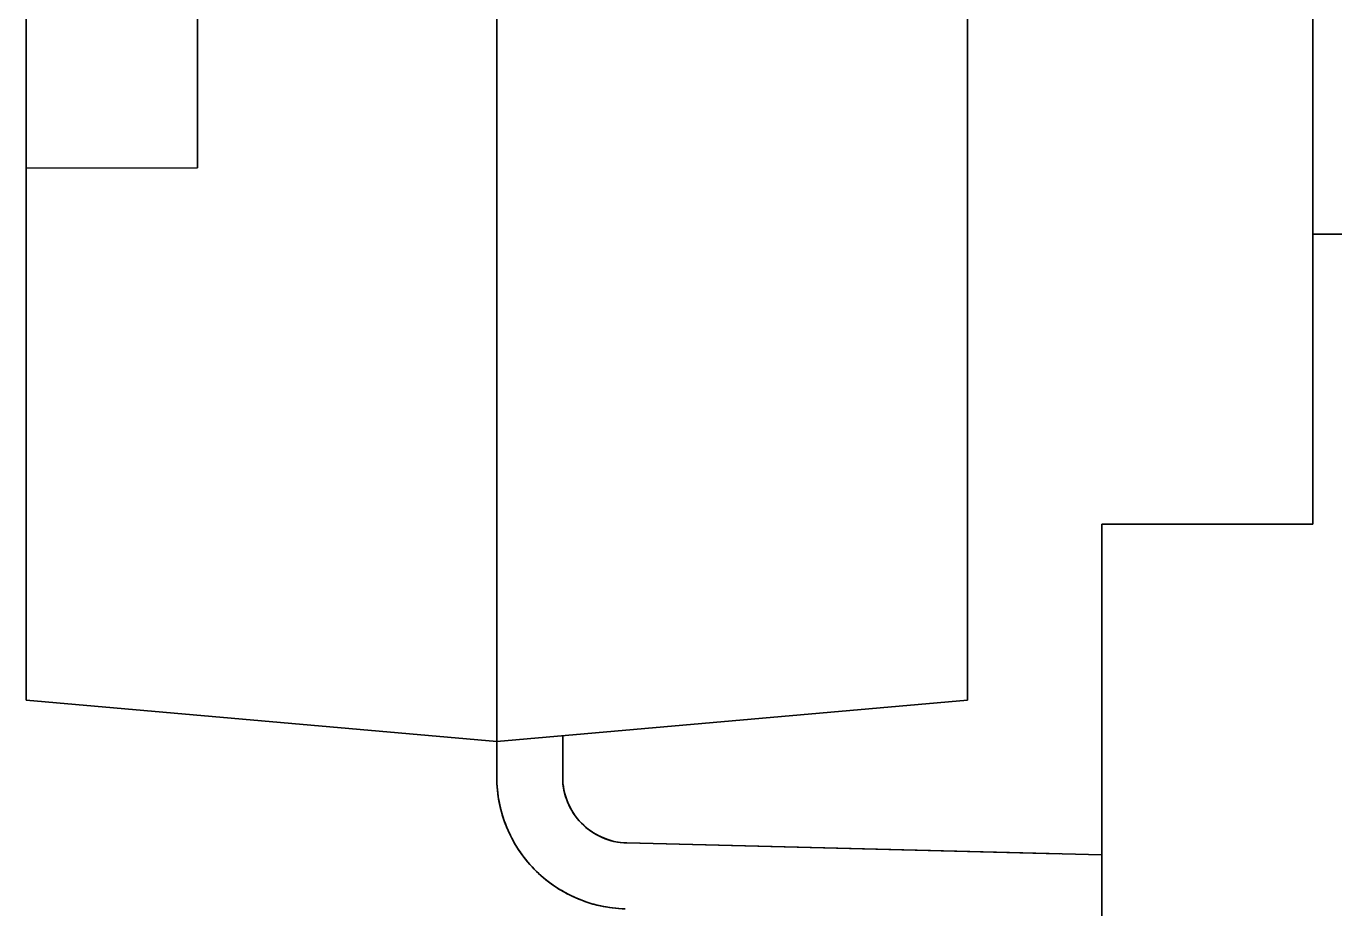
# Model space of a CAD drawing. Extents: x 146 to 1134, y 78 to 926.
# Drawn here: x 280.274 to 285.238, y 330.91 to 334.259 of the extents above; entities that cross this region are included whole.
import ezdxf

# ---------------------------------------------------------------- set-up
doc = ezdxf.new("R2010")
doc.units = 0

msp = doc.modelspace()

# ---------------------------------------------------------------- linework, layer by layer
at = {"color": 7, "lineweight": 35, "ltscale": 0.15875}
for p, q in [((282.0592, 331.5452), (282.0592, 337.8952)), ((282.0592, 337.8952), (282.0592, 331.5452))]:
    msp.add_line(p, q, dxfattribs=at)
at = {"color": 7, "lineweight": 35, "ltscale": 0.150941}
for p, q in [((280.2742, 337.739), (280.2742, 331.7014)), ((283.8442, 331.7014), (283.8442, 337.739)), ((283.8442, 337.739), (283.8442, 331.7014))]:
    msp.add_line(p, q, dxfattribs=at)
at = {"color": 7, "lineweight": 35, "ltscale": 0.1175}
for p, q in [((285.1542, 332.3702), (285.1542, 337.0702)), ((285.1542, 332.3702), (285.1542, 337.0702)), ((285.1542, 337.0702), (285.1542, 332.3702)), ((285.1542, 332.3702), (285.1542, 337.0702)), ((285.1542, 337.0702), (285.1542, 332.3702))]:
    msp.add_line(p, q, dxfattribs=at)
at = {"color": 7, "lineweight": 35, "ltscale": 0.0635}
for p, q in [((280.2742, 333.4502), (280.2742, 335.9902)), ((280.2742, 333.4502), (280.2742, 335.9902)), ((280.2742, 335.9902), (280.2742, 333.4502)), ((280.2742, 335.9902), (280.2742, 333.4502))]:
    msp.add_line(p, q, dxfattribs=at)
at = {"color": 7, "lineweight": 35, "ltscale": 0.0625}
msp.add_line((285.1542, 333.4702), (285.1542, 335.9702), dxfattribs=at)
at = {"color": 7, "lineweight": 35, "ltscale": 0.05}
for p, q in [((280.2742, 333.7202), (280.2742, 335.7202)), ((285.1542, 333.4702), (287.1542, 333.4702)), ((285.1542, 333.4702), (287.1542, 333.4702))]:
    msp.add_line(p, q, dxfattribs=at)
at = {"color": 7, "lineweight": 35, "ltscale": 0.049919}
msp.add_line((280.9242, 333.7218), (280.9242, 335.7186), dxfattribs=at)
msp.add_line((280.9242, 333.7218), (280.9242, 335.7186), dxfattribs=at)
at = {"color": 7, "lineweight": 35, "ltscale": 0.049906}
msp.add_line((280.9242, 335.7183), (280.9242, 333.722), dxfattribs=at)
at = {"color": 7, "lineweight": 35, "ltscale": 0.011265}
msp.add_line((285.1542, 334.4763), (285.1542, 334.0258), dxfattribs=at)
at = {"color": 7, "lineweight": 35, "ltscale": 0.008109}
msp.add_line((280.2742, 334.3375), (280.2742, 334.0132), dxfattribs=at)
at = {"color": 7, "lineweight": 35, "ltscale": 0.000569153}
msp.add_line((280.2742, 334.2487), (280.2742, 334.226), dxfattribs=at)
msp.add_line((280.2742, 334.2487), (280.2742, 334.226), dxfattribs=at)
msp.add_line((280.2742, 334.2487), (280.2742, 334.226), dxfattribs=at)
at = {"color": 7, "lineweight": 35, "ltscale": 0.000524902}
msp.add_line((280.2742, 334.2278), (280.2742, 334.2487), dxfattribs=at)
msp.add_line((280.2742, 334.2278), (280.2742, 334.2487), dxfattribs=at)
msp.add_line((280.2742, 334.2278), (280.2742, 334.2487), dxfattribs=at)
at = {"color": 7, "lineweight": 35, "ltscale": 8.92639e-05}
msp.add_line((280.2742, 334.2487), (280.2742, 334.2452), dxfattribs=at)
at = {"color": 7, "lineweight": 35, "ltscale": 0.000769806}
msp.add_line((280.2742, 334.218), (280.2742, 334.2487), dxfattribs=at)
at = {"color": 7, "lineweight": 35, "ltscale": 0.000820923}
msp.add_line((280.2742, 334.2452), (280.2742, 334.2123), dxfattribs=at)
at = {"color": 7, "lineweight": 35, "ltscale": 0.023666}
msp.add_line((280.2742, 333.2811), (280.2742, 334.2278), dxfattribs=at)
msp.add_line((280.2742, 333.2811), (280.2742, 334.2278), dxfattribs=at)
msp.add_line((280.2742, 333.2811), (280.2742, 334.2278), dxfattribs=at)
at = {"color": 7, "lineweight": 35, "ltscale": 0.028455}
msp.add_line((280.2742, 334.226), (280.2742, 333.0878), dxfattribs=at)
msp.add_line((280.2742, 334.226), (280.2742, 333.0878), dxfattribs=at)
msp.add_line((280.2742, 334.226), (280.2742, 333.0878), dxfattribs=at)
at = {"color": 7, "lineweight": 35, "ltscale": 0.000686646}
msp.add_line((280.2742, 334.1905), (280.2742, 334.218), dxfattribs=at)
at = {"color": 7, "lineweight": 35, "ltscale": 0.000741577}
msp.add_line((280.2742, 334.2123), (280.2742, 334.1827), dxfattribs=at)
at = {"color": 7, "lineweight": 35, "ltscale": 0.013516}
msp.add_line((280.2742, 333.6498), (280.2742, 334.1905), dxfattribs=at)
at = {"color": 7, "lineweight": 35, "ltscale": 0.000474548}
msp.add_line((280.2742, 334.1827), (280.2742, 334.1637), dxfattribs=at)
at = {"color": 7, "lineweight": 35, "ltscale": 0.035}
msp.add_line((280.2742, 332.7802), (280.2742, 334.1802), dxfattribs=at)
msp.add_line((280.2742, 332.7802), (280.2742, 334.1802), dxfattribs=at)
at = {"color": 7, "lineweight": 35, "ltscale": 0.02825}
msp.add_line((280.2742, 333.0502), (280.2742, 334.1802), dxfattribs=at)
msp.add_line((280.2742, 333.0502), (280.2742, 334.1802), dxfattribs=at)
at = {"color": 7, "lineweight": 35, "ltscale": 0.03225}
msp.add_line((280.2742, 332.8902), (280.2742, 334.1802), dxfattribs=at)
msp.add_line((280.2742, 332.8902), (280.2742, 334.1802), dxfattribs=at)
msp.add_line((280.2742, 332.8902), (280.2742, 334.1802), dxfattribs=at)
msp.add_line((280.2742, 332.8902), (280.2742, 334.1802), dxfattribs=at)
msp.add_line((280.2742, 332.8902), (280.2742, 334.1802), dxfattribs=at)
at = {"color": 7, "lineweight": 35, "ltscale": 0.02725}
msp.add_line((280.2742, 333.0902), (280.2742, 334.1802), dxfattribs=at)
msp.add_line((280.2742, 333.0902), (280.2742, 334.1802), dxfattribs=at)
at = {"color": 7, "lineweight": 35, "ltscale": 0.02875}
msp.add_line((280.2742, 333.0302), (280.2742, 334.1802), dxfattribs=at)
at = {"color": 7, "lineweight": 35, "ltscale": 0.013222}
msp.add_line((280.2742, 334.1802), (280.2742, 333.6513), dxfattribs=at)
at = {"color": 7, "lineweight": 35, "ltscale": 0.00375}
msp.add_line((280.2742, 334.0302), (280.2742, 334.1802), dxfattribs=at)
at = {"color": 7, "lineweight": 35, "ltscale": 0.00925}
for p, q in [((280.2742, 333.8102), (280.2742, 334.1802)), ((280.2742, 333.8102), (280.2742, 334.1802)), ((280.2742, 333.3502), (280.2742, 333.7202)), ((280.2742, 332.8902), (280.2742, 333.2602))]:
    msp.add_line(p, q, dxfattribs=at)
at = {"color": 7, "lineweight": 35, "ltscale": 0.001088}
msp.add_line((280.2742, 334.1637), (280.2742, 334.1202), dxfattribs=at)
at = {"color": 7, "lineweight": 35, "ltscale": 0.010641}
msp.add_line((280.2742, 334.1202), (280.2742, 333.6945), dxfattribs=at)
at = {"color": 7, "lineweight": 35, "ltscale": 0.009472}
msp.add_line((280.2742, 333.6513), (280.2742, 334.0302), dxfattribs=at)
at = {"color": 7, "lineweight": 35, "ltscale": 0.008615}
msp.add_line((285.1542, 334.0258), (285.1542, 333.6812), dxfattribs=at)
at = {"color": 7, "lineweight": 35, "ltscale": 0.005418}
msp.add_line((280.2742, 334.0132), (280.2742, 333.7964), dxfattribs=at)
at = {"color": 7, "lineweight": 35, "ltscale": 0.000749969}
for p, q in [((280.2742, 333.8102), (280.2742, 333.7802)), ((280.2742, 333.7502), (280.2742, 333.7802)), ((280.2742, 333.3502), (280.2742, 333.3202)), ((280.2742, 333.2902), (280.2742, 333.3202)), ((280.2742, 333.2902), (280.2742, 333.2602))]:
    msp.add_line(p, q, dxfattribs=at)
at = {"color": 7, "lineweight": 35, "ltscale": 0.023}
msp.add_line((280.2742, 332.8902), (280.2742, 333.8102), dxfattribs=at)
at = {"color": 7, "lineweight": 35, "ltscale": 0.001907}
msp.add_line((280.2742, 333.7964), (280.2742, 333.7202), dxfattribs=at)
at = {"color": 7, "lineweight": 35, "ltscale": 0.000750732}
msp.add_line((280.2742, 333.7502), (280.2742, 333.7202), dxfattribs=at)
at = {"color": 7, "lineweight": 35, "ltscale": 0.01625}
for p, q in [((280.9242, 333.7218), (280.2742, 333.7202)), ((280.2742, 333.7202), (280.9242, 333.7218))]:
    msp.add_line(p, q, dxfattribs=at)
at = {"color": 7, "lineweight": 35, "ltscale": 0.05047}
for p, q in [((280.2742, 333.7202), (280.2742, 331.7014)), ((280.2742, 331.7014), (280.2742, 333.7202))]:
    msp.add_line(p, q, dxfattribs=at)
at = {"color": 7, "lineweight": 35, "ltscale": 0.004047}
msp.add_line((280.2742, 333.6945), (280.2742, 333.5327), dxfattribs=at)
at = {"color": 7, "lineweight": 35, "ltscale": 0.002901}
msp.add_line((285.1542, 333.6812), (285.1542, 333.5651), dxfattribs=at)
at = {"color": 7, "lineweight": 35, "ltscale": 0.002991}
msp.add_line((280.2742, 333.5302), (280.2742, 333.6498), dxfattribs=at)
at = {"color": 7, "lineweight": 35, "ltscale": 0.00275}
msp.add_line((280.2742, 333.5327), (280.2742, 333.4226), dxfattribs=at)
at = {"color": 7, "lineweight": 35, "ltscale": 0.003159}
msp.add_line((280.2742, 333.4039), (280.2742, 333.5302), dxfattribs=at)
at = {"color": 7, "lineweight": 35, "ltscale": 0.002374}
msp.add_line((285.1542, 333.5651), (285.1542, 333.4702), dxfattribs=at)
at = {"color": 7, "lineweight": 35, "ltscale": 0.027499}
for p, q in [((285.1542, 332.3702), (285.1542, 333.4702)), ((285.1542, 333.4702), (285.1542, 332.3702))]:
    msp.add_line(p, q, dxfattribs=at)
at = {"color": 7, "lineweight": 35, "ltscale": 0.000324249}
msp.add_line((280.2742, 333.4226), (280.2742, 333.4097), dxfattribs=at)
at = {"color": 7, "lineweight": 35, "ltscale": 0.002996}
msp.add_line((280.2742, 333.4097), (280.2742, 333.2898), dxfattribs=at)
at = {"color": 7, "lineweight": 35, "ltscale": 0.002304}
msp.add_line((280.2742, 333.3117), (280.2742, 333.4039), dxfattribs=at)
at = {"color": 7, "lineweight": 35, "ltscale": 3.89099e-05}
for p, q in [((280.2742, 333.3934), (280.2742, 333.3918)), ((280.2742, 333.3918), (280.2742, 333.3934)), ((280.2742, 333.0503), (280.2742, 333.0487))]:
    msp.add_line(p, q, dxfattribs=at)
at = {"color": 7, "lineweight": 35, "ltscale": 0.001423}
msp.add_line((280.2742, 333.3918), (280.2742, 333.3349), dxfattribs=at)
msp.add_line((280.2742, 333.3918), (280.2742, 333.3349), dxfattribs=at)
msp.add_line((280.2742, 333.3918), (280.2742, 333.3349), dxfattribs=at)
at = {"color": 7, "lineweight": 35, "ltscale": 0.00149}
msp.add_line((280.2742, 333.3322), (280.2742, 333.3918), dxfattribs=at)
msp.add_line((280.2742, 333.3322), (280.2742, 333.3918), dxfattribs=at)
msp.add_line((280.2742, 333.3322), (280.2742, 333.3918), dxfattribs=at)
at = {"color": 7, "lineweight": 35, "ltscale": 0.000976562}
msp.add_line((280.2742, 333.3918), (280.2742, 333.3528), dxfattribs=at)
at = {"color": 7, "lineweight": 35, "ltscale": 0.001038}
for p, q in [((280.2742, 333.3503), (280.2742, 333.3918)), ((280.2742, 333.2724), (280.2742, 333.3139)), ((280.2742, 333.2724), (280.2742, 333.3139)), ((280.2742, 333.2724), (280.2742, 333.3139))]:
    msp.add_line(p, q, dxfattribs=at)
at = {"color": 7, "lineweight": 35, "ltscale": 0.000931549}
msp.add_line((280.2742, 333.3528), (280.2742, 333.3155), dxfattribs=at)
at = {"color": 7, "lineweight": 35, "ltscale": 0.000457764}
for p, q in [((280.2742, 333.332), (280.2742, 333.3503)), ((280.2742, 333.3139), (280.2742, 333.3322)), ((280.2742, 333.3139), (280.2742, 333.3322)), ((280.2742, 333.3139), (280.2742, 333.3322))]:
    msp.add_line(p, q, dxfattribs=at)
at = {"color": 7, "lineweight": 35, "ltscale": 0.001345}
msp.add_line((280.2742, 333.3349), (280.2742, 333.2811), dxfattribs=at)
msp.add_line((280.2742, 333.3349), (280.2742, 333.2811), dxfattribs=at)
msp.add_line((280.2742, 333.3349), (280.2742, 333.2811), dxfattribs=at)
at = {"color": 7, "lineweight": 35, "ltscale": 0.00074234}
msp.add_line((280.2742, 333.3023), (280.2742, 333.332), dxfattribs=at)
at = {"color": 7, "lineweight": 35, "ltscale": 0.002277}
msp.add_line((280.2742, 333.3155), (280.2742, 333.2244), dxfattribs=at)
at = {"color": 7, "lineweight": 35, "ltscale": 0.002266}
msp.add_line((280.2742, 333.2211), (280.2742, 333.3117), dxfattribs=at)
at = {"color": 7, "lineweight": 35, "ltscale": 0.00037384}
msp.add_line((280.2742, 333.2874), (280.2742, 333.3023), dxfattribs=at)
at = {"color": 7, "lineweight": 35, "ltscale": 0.002914}
msp.add_line((280.2742, 333.2898), (280.2742, 333.1733), dxfattribs=at)
at = {"color": 7, "lineweight": 35, "ltscale": 0.002818}
msp.add_line((280.2742, 333.1746), (280.2742, 333.2874), dxfattribs=at)
at = {"color": 7, "lineweight": 35, "ltscale": 0.001322}
msp.add_line((280.2742, 333.2195), (280.2742, 333.2724), dxfattribs=at)
msp.add_line((280.2742, 333.2195), (280.2742, 333.2724), dxfattribs=at)
msp.add_line((280.2742, 333.2195), (280.2742, 333.2724), dxfattribs=at)
at = {"color": 7, "lineweight": 35, "ltscale": 0.001178}
msp.add_line((280.2742, 333.2244), (280.2742, 333.1773), dxfattribs=at)
at = {"color": 7, "lineweight": 35, "ltscale": 0.001094}
msp.add_line((280.2742, 333.1773), (280.2742, 333.2211), dxfattribs=at)
at = {"color": 7, "lineweight": 35, "ltscale": 0.004147}
msp.add_line((280.2742, 333.0536), (280.2742, 333.2195), dxfattribs=at)
msp.add_line((280.2742, 333.0536), (280.2742, 333.2195), dxfattribs=at)
msp.add_line((280.2742, 333.0536), (280.2742, 333.2195), dxfattribs=at)
at = {"color": 7, "lineweight": 35, "ltscale": 0.001696}
msp.add_line((280.2742, 333.1068), (280.2742, 333.1746), dxfattribs=at)
at = {"color": 7, "lineweight": 35, "ltscale": 0.001534}
msp.add_line((280.2742, 333.1733), (280.2742, 333.1119), dxfattribs=at)
at = {"color": 7, "lineweight": 35, "ltscale": 0.00154}
msp.add_line((280.2742, 333.1119), (280.2742, 333.0503), dxfattribs=at)
at = {"color": 7, "lineweight": 35, "ltscale": 0.001451}
msp.add_line((280.2742, 333.0487), (280.2742, 333.1068), dxfattribs=at)
at = {"color": 7, "lineweight": 35, "ltscale": 0.005}
msp.add_line((280.2742, 332.8902), (280.2742, 333.0902), dxfattribs=at)
at = {"color": 7, "lineweight": 35, "ltscale": 0.0015}
msp.add_line((280.2742, 333.0302), (280.2742, 333.0902), dxfattribs=at)
at = {"color": 7, "lineweight": 35, "ltscale": 0.000714111}
msp.add_line((280.2742, 333.0878), (280.2742, 333.0592), dxfattribs=at)
msp.add_line((280.2742, 333.0878), (280.2742, 333.0592), dxfattribs=at)
msp.add_line((280.2742, 333.0878), (280.2742, 333.0592), dxfattribs=at)
at = {"color": 7, "lineweight": 35, "ltscale": 0.000262451}
msp.add_line((280.2742, 333.0592), (280.2742, 333.0487), dxfattribs=at)
msp.add_line((280.2742, 333.0592), (280.2742, 333.0487), dxfattribs=at)
msp.add_line((280.2742, 333.0592), (280.2742, 333.0487), dxfattribs=at)
at = {"color": 7, "lineweight": 35, "ltscale": 0.000122833}
msp.add_line((280.2742, 333.0487), (280.2742, 333.0536), dxfattribs=at)
msp.add_line((280.2742, 333.0487), (280.2742, 333.0536), dxfattribs=at)
msp.add_line((280.2742, 333.0487), (280.2742, 333.0536), dxfattribs=at)
at = {"color": 7, "lineweight": 35, "ltscale": 0.000499725}
for p, q in [((280.2742, 333.0302), (280.2742, 333.0502)), ((280.2742, 333.0502), (280.2742, 333.0302))]:
    msp.add_line(p, q, dxfattribs=at)
at = {"color": 7, "lineweight": 35, "ltscale": 0.0105}
msp.add_line((280.2742, 332.3602), (280.2742, 332.7802), dxfattribs=at)
msp.add_line((280.2742, 332.3602), (280.2742, 332.7802), dxfattribs=at)
at = {"color": 7, "lineweight": 35, "ltscale": 0.0675}
for p, q in [((284.3542, 332.3702), (284.3542, 329.6702)), ((284.3542, 329.6702), (284.3542, 332.3702))]:
    msp.add_line(p, q, dxfattribs=at)
at = {"color": 7, "lineweight": 35, "ltscale": 0.02}
for p, q in [((284.3542, 332.3702), (285.1542, 332.3702)), ((285.1542, 332.3702), (284.3542, 332.3702)), ((284.3542, 332.3702), (285.1542, 332.3702))]:
    msp.add_line(p, q, dxfattribs=at)
at = {"color": 7, "lineweight": 35, "ltscale": 0.031381}
msp.add_line((284.3542, 331.1149), (284.3542, 332.3702), dxfattribs=at)
at = {"color": 7, "lineweight": 35, "ltscale": 0.016109}
for p, q in [((284.3542, 331.1158), (284.3542, 331.7602)), ((284.3542, 331.1158), (284.3542, 331.7602)), ((284.3542, 331.1158), (284.3542, 331.7602)), ((284.3542, 331.1158), (284.3542, 331.7602)), ((284.3542, 331.1158), (284.3542, 331.7602)), ((284.3542, 331.1158), (284.3542, 331.7602)), ((284.3542, 331.1158), (284.3542, 331.7602)), ((284.3542, 331.1158), (284.3542, 331.7602)), ((284.3542, 331.1158), (284.3542, 331.7602)), ((284.3542, 331.1158), (284.3542, 331.7602)), ((284.3542, 331.1158), (284.3542, 331.7602)), ((284.3542, 331.1158), (284.3542, 331.7602)), ((284.3542, 331.1158), (284.3542, 331.7602)), ((284.3542, 331.1158), (284.3542, 331.7602)), ((284.3542, 331.7602), (284.3542, 331.1158)), ((284.3542, 331.7602), (284.3542, 331.1158)), ((284.3542, 331.7602), (284.3542, 331.1158)), ((284.3542, 331.7602), (284.3542, 331.1158)), ((284.3542, 331.7602), (284.3542, 331.1158)), ((284.3542, 331.7602), (284.3542, 331.1158)), ((284.3542, 331.7602), (284.3542, 331.1158)), ((284.3542, 331.1158), (284.3542, 331.7602)), ((284.3542, 331.7602), (284.3542, 331.1158)), ((284.3542, 331.1158), (284.3542, 331.7602)), ((284.3542, 331.7602), (284.3542, 331.1158)), ((284.3542, 331.1158), (284.3542, 331.7602)), ((284.3542, 331.7602), (284.3542, 331.1158)), ((284.3542, 331.1158), (284.3542, 331.7602)), ((284.3542, 331.7602), (284.3542, 331.1158)), ((284.3542, 331.1158), (284.3542, 331.7602)), ((284.3542, 331.7602), (284.3542, 331.1158)), ((284.3542, 331.1158), (284.3542, 331.7602)), ((284.3542, 331.7602), (284.3542, 331.1158)), ((284.3542, 331.1158), (284.3542, 331.7602)), ((284.3542, 331.7602), (284.3542, 331.1158)), ((284.3542, 331.1158), (284.3542, 331.7602)), ((284.3542, 331.1158), (284.3542, 331.7602)), ((284.3542, 331.1158), (284.3542, 331.7602)), ((284.3542, 331.1158), (284.3542, 331.7602)), ((284.3542, 331.1158), (284.3542, 331.7602)), ((284.3542, 331.1158), (284.3542, 331.7602)), ((284.3542, 331.1158), (284.3542, 331.7602))]:
    msp.add_line(p, q, dxfattribs=at)
at = {"color": 7, "lineweight": 35, "ltscale": 0.0425}
msp.add_line((284.3542, 331.7602), (284.3542, 330.0602), dxfattribs=at)
msp.add_line((284.3542, 331.7602), (284.3542, 330.0602), dxfattribs=at)
at = {"color": 7, "lineweight": 35, "ltscale": 0.01611}
msp.add_line((284.3542, 331.7602), (284.3542, 331.1158), dxfattribs=at)
msp.add_line((284.3542, 331.7602), (284.3542, 331.1158), dxfattribs=at)
msp.add_line((284.3542, 331.7602), (284.3542, 331.1158), dxfattribs=at)
msp.add_line((284.3542, 331.7602), (284.3542, 331.1158), dxfattribs=at)
msp.add_line((284.3542, 331.7602), (284.3542, 331.1158), dxfattribs=at)
msp.add_line((284.3542, 331.7602), (284.3542, 331.1158), dxfattribs=at)
msp.add_line((284.3542, 331.7602), (284.3542, 331.1158), dxfattribs=at)
msp.add_line((284.3542, 331.7602), (284.3542, 331.1158), dxfattribs=at)
msp.add_line((284.3542, 331.7602), (284.3542, 331.1158), dxfattribs=at)
msp.add_line((284.3542, 331.7602), (284.3542, 331.1158), dxfattribs=at)
msp.add_line((284.3542, 331.7602), (284.3542, 331.1158), dxfattribs=at)
msp.add_line((284.3542, 331.7602), (284.3542, 331.1158), dxfattribs=at)
at = {"color": 7, "lineweight": 35, "ltscale": 0.001617}
msp.add_line((284.3542, 331.6955), (284.3542, 331.7602), dxfattribs=at)
at = {"color": 7, "lineweight": 35, "ltscale": 0.044796}
for p, q in [((280.2742, 331.7014), (282.0592, 331.5452)), ((282.0592, 331.5452), (280.2742, 331.7014)), ((282.0592, 331.5452), (283.8442, 331.7014)), ((283.8442, 331.7014), (282.0592, 331.5452))]:
    msp.add_line(p, q, dxfattribs=at)
at = {"color": 7, "lineweight": 35, "ltscale": 0.004606}
msp.add_line((284.3542, 331.5112), (284.3542, 331.6955), dxfattribs=at)
at = {"color": 7, "lineweight": 35, "ltscale": 0.003379}
for p, q in [((282.0592, 331.41), (282.0592, 331.5452)), ((282.0592, 331.41), (282.0592, 331.5452)), ((282.0592, 331.41), (282.0592, 331.5452)), ((282.0592, 331.5452), (282.0592, 331.41)), ((282.0592, 331.41), (282.0592, 331.5452)), ((282.0592, 331.5452), (282.0592, 331.41)), ((282.0592, 331.41), (282.0592, 331.5452)), ((282.0592, 331.5452), (282.0592, 331.41)), ((282.0592, 331.41), (282.0592, 331.5452)), ((282.0592, 331.5452), (282.0592, 331.41)), ((282.0592, 331.41), (282.0592, 331.5452)), ((282.0592, 331.41), (282.0592, 331.5452)), ((282.0592, 331.5452), (282.0592, 331.41)), ((282.0592, 331.5452), (282.0592, 331.41)), ((282.0592, 331.41), (282.0592, 331.5452)), ((282.0592, 331.5452), (282.0592, 331.41)), ((282.0592, 331.41), (282.0592, 331.5452)), ((282.0592, 331.5452), (282.0592, 331.41)), ((282.0592, 331.41), (282.0592, 331.5452)), ((282.0592, 331.5452), (282.0592, 331.41)), ((282.0592, 331.41), (282.0592, 331.5452)), ((282.0592, 331.5452), (282.0592, 331.41)), ((282.0592, 331.41), (282.0592, 331.5452)), ((282.0592, 331.41), (282.0592, 331.5452)), ((282.0592, 331.5452), (282.0592, 331.41)), ((282.0592, 331.41), (282.0592, 331.5452)), ((282.0592, 331.5452), (282.0592, 331.41)), ((282.0592, 331.5452), (282.0592, 331.41)), ((282.0592, 331.41), (282.0592, 331.5452))]:
    msp.add_line(p, q, dxfattribs=at)
at = {"color": 7, "lineweight": 35, "ltscale": 0.003926}
for p, q in [((282.3092, 331.567), (282.3092, 331.41)), ((282.3092, 331.41), (282.3092, 331.567))]:
    msp.add_line(p, q, dxfattribs=at)
at = {"color": 7, "lineweight": 35, "ltscale": 0.011109}
for p, q in [((284.3542, 331.1158), (284.3542, 331.5602)), ((284.3542, 331.1158), (284.3542, 331.5602)), ((284.3542, 331.5602), (284.3542, 331.1158)), ((284.3542, 331.1158), (284.3542, 331.5602)), ((284.3542, 331.5602), (284.3542, 331.1158)), ((284.3542, 331.1158), (284.3542, 331.5602)), ((284.3542, 331.5602), (284.3542, 331.1158)), ((284.3542, 331.1158), (284.3542, 331.5602)), ((284.3542, 331.5602), (284.3542, 331.1158)), ((284.3542, 331.1158), (284.3542, 331.5602)), ((284.3542, 331.5602), (284.3542, 331.1158)), ((284.3542, 331.1158), (284.3542, 331.5602)), ((284.3542, 331.1158), (284.3542, 331.5602)), ((284.3542, 331.1158), (284.3542, 331.5602)), ((284.3542, 331.1158), (284.3542, 331.5602)), ((284.3542, 331.1158), (284.3542, 331.5602)), ((284.3542, 331.1158), (284.3542, 331.5602)), ((284.3542, 331.1158), (284.3542, 331.5602)), ((284.3542, 331.1158), (284.3542, 331.5602))]:
    msp.add_line(p, q, dxfattribs=at)
at = {"color": 7, "lineweight": 35, "ltscale": 0.0325}
msp.add_line((284.3542, 331.5602), (284.3542, 330.2602), dxfattribs=at)
at = {"color": 7, "lineweight": 35, "ltscale": 0.01111}
msp.add_line((284.3542, 331.5602), (284.3542, 331.1158), dxfattribs=at)
msp.add_line((284.3542, 331.5602), (284.3542, 331.1158), dxfattribs=at)
msp.add_line((284.3542, 331.5602), (284.3542, 331.1158), dxfattribs=at)
msp.add_line((284.3542, 331.5602), (284.3542, 331.1158), dxfattribs=at)
msp.add_line((284.3542, 331.5602), (284.3542, 331.1158), dxfattribs=at)
msp.add_line((284.3542, 331.5602), (284.3542, 331.1158), dxfattribs=at)
msp.add_line((284.3542, 331.5602), (284.3542, 331.1158), dxfattribs=at)
msp.add_line((284.3542, 331.5602), (284.3542, 331.1158), dxfattribs=at)
at = {"color": 7, "lineweight": 35, "ltscale": 0.006895}
msp.add_line((284.3542, 331.2354), (284.3542, 331.5112), dxfattribs=at)
at = {"color": 7, "lineweight": 35, "ltscale": 0.008132}
msp.add_line((284.3542, 330.9102), (284.3542, 331.2354), dxfattribs=at)
at = {"color": 7, "lineweight": 35, "ltscale": 0.041007}
msp.add_line((282.5529, 331.1601), (284.1927, 331.119), dxfattribs=at)
at = {"color": 7, "lineweight": 35, "ltscale": 0.040045}
for p, q in [((282.5529, 331.1601), (284.1542, 331.12)), ((282.5529, 331.1601), (284.1542, 331.12)), ((284.1542, 331.12), (282.5529, 331.1601)), ((282.5529, 331.1601), (284.1542, 331.12)), ((284.1542, 331.12), (282.5529, 331.1601)), ((282.5529, 331.1601), (284.1542, 331.12)), ((284.1542, 331.12), (282.5529, 331.1601)), ((282.5529, 331.1601), (284.1542, 331.12)), ((284.1542, 331.12), (282.5529, 331.1601)), ((284.1542, 331.12), (282.5529, 331.1601)), ((284.1542, 331.12), (282.5529, 331.1601)), ((282.5529, 331.1601), (284.1542, 331.12)), ((284.1542, 331.12), (282.5529, 331.1601)), ((282.5529, 331.1601), (284.1542, 331.12)), ((284.1542, 331.12), (282.5529, 331.1601)), ((282.5529, 331.1601), (284.1542, 331.12)), ((284.1542, 331.12), (282.5529, 331.1601)), ((282.5529, 331.1601), (284.1542, 331.12)), ((284.1542, 331.12), (282.5529, 331.1601)), ((282.5529, 331.1601), (284.1542, 331.12)), ((282.5529, 331.1601), (284.1542, 331.12)), ((284.1542, 331.12), (282.5529, 331.1601)), ((282.5529, 331.1601), (284.1542, 331.12)), ((284.1542, 331.12), (282.5529, 331.1601)), ((284.1542, 331.12), (282.5529, 331.1601)), ((282.5529, 331.1601), (284.1542, 331.12))]:
    msp.add_line(p, q, dxfattribs=at)
at = {"color": 7, "lineweight": 35, "ltscale": 0.045046}
for p, q in [((282.5529, 331.1601), (284.3542, 331.115)), ((284.3542, 331.115), (282.5529, 331.1601))]:
    msp.add_line(p, q, dxfattribs=at)
at = {"color": 7, "lineweight": 35, "ltscale": 0.005001}
for p, q in [((284.3542, 331.115), (284.1542, 331.12)), ((284.3542, 331.115), (284.1542, 331.12)), ((284.1542, 331.12), (284.3542, 331.115)), ((284.3542, 331.115), (284.1542, 331.12)), ((284.1542, 331.12), (284.3542, 331.115)), ((284.3542, 331.115), (284.1542, 331.12)), ((284.1542, 331.12), (284.3542, 331.115)), ((284.3542, 331.115), (284.1542, 331.12)), ((284.1542, 331.12), (284.3542, 331.115)), ((284.1542, 331.12), (284.3542, 331.115)), ((284.1542, 331.12), (284.3542, 331.115)), ((284.3542, 331.115), (284.1542, 331.12)), ((284.1542, 331.12), (284.3542, 331.115)), ((284.3542, 331.115), (284.1542, 331.12)), ((284.1542, 331.12), (284.3542, 331.115)), ((284.3542, 331.115), (284.1542, 331.12)), ((284.1542, 331.12), (284.3542, 331.115)), ((284.3542, 331.115), (284.1542, 331.12)), ((284.1542, 331.12), (284.3542, 331.115)), ((284.3542, 331.115), (284.1542, 331.12)), ((284.3542, 331.115), (284.1542, 331.12)), ((284.1542, 331.12), (284.3542, 331.115)), ((284.3542, 331.115), (284.1542, 331.12)), ((284.1542, 331.12), (284.3542, 331.115)), ((284.1542, 331.12), (284.3542, 331.115)), ((284.3542, 331.115), (284.1542, 331.12))]:
    msp.add_line(p, q, dxfattribs=at)
at = {"color": 7, "lineweight": 35}
for centre, radius, start, end in [((282.5546, 331.4091), 0.4953, 179.8946, 202.2465), ((282.5546, 331.4091), 0.4953, 179.8946, 202.2465), ((282.5546, 331.4091), 0.4953, 179.8946, 202.2465), ((282.5546, 331.4091), 0.4953, 179.8946, 202.2465), ((282.5546, 331.4091), 0.4953, 179.8946, 202.2465), ((282.5546, 331.4091), 0.4953, 179.8946, 202.2465), ((282.5546, 331.4091), 0.4953, 179.8946, 202.2465), ((282.5546, 331.4091), 0.4953, 179.8946, 202.2465), ((282.5546, 331.4091), 0.4953, 179.8946, 202.2465), ((282.5546, 331.4091), 0.4953, 179.8946, 202.2465), ((282.5546, 331.4091), 0.4953, 179.8946, 202.2465), ((282.5592, 331.41), 0.5, 180, 268.5643), ((282.5546, 331.4091), 0.4953, 179.8946, 202.2465), ((282.5546, 331.4091), 0.4953, 179.8946, 202.2465), ((282.5546, 331.4091), 0.4953, 179.8946, 202.2465), ((282.5546, 331.4091), 0.4953, 179.8946, 202.2465), ((282.5546, 331.4091), 0.4953, 179.8946, 202.2465), ((282.5546, 331.4091), 0.4953, 179.8946, 202.2465), ((282.5546, 331.4091), 0.4953, 179.8946, 202.2465), ((282.5546, 331.4091), 0.4953, 179.8946, 202.2465), ((282.5546, 331.4091), 0.4953, 179.8946, 202.2465), ((282.5546, 331.4091), 0.4953, 179.8946, 202.2465), ((282.5546, 331.4091), 0.4953, 179.8946, 202.2465), ((282.5546, 331.4091), 0.4953, 179.8946, 202.2465), ((282.5546, 331.4091), 0.4953, 179.8946, 202.2465), ((282.5546, 331.4091), 0.4953, 179.8946, 202.2465), ((282.5546, 331.4091), 0.4953, 179.8946, 202.2465), ((282.5546, 331.4091), 0.4953, 179.8946, 202.2465), ((282.5546, 331.4091), 0.4953, 179.8946, 202.2465), ((282.557, 331.4096), 0.2478, 179.9003, 202.2408), ((282.5592, 331.41), 0.25, 180, 268.5643), ((282.5573, 331.4087), 0.2477, 202.0357, 224.3876), ((282.5573, 331.4087), 0.2477, 202.0357, 224.3876), ((282.5579, 331.4081), 0.2477, 224.1767, 246.5287), ((282.5579, 331.4081), 0.2477, 224.1768, 246.5287), ((282.5555, 331.4076), 0.4956, 202.0414, 224.3819), ((282.5553, 331.4074), 0.4953, 202.0357, 224.3876), ((282.5553, 331.4074), 0.4953, 202.0357, 224.3876), ((282.5555, 331.4076), 0.4956, 202.0414, 224.3819), ((282.5553, 331.4074), 0.4953, 202.0357, 224.3876), ((282.5555, 331.4076), 0.4956, 202.0414, 224.3819), ((282.5553, 331.4074), 0.4953, 202.0357, 224.3876), ((282.5555, 331.4076), 0.4956, 202.0414, 224.3819), ((282.5553, 331.4074), 0.4953, 202.0357, 224.3876), ((282.5555, 331.4076), 0.4956, 202.0414, 224.3819), ((282.5555, 331.4076), 0.4956, 202.0414, 224.3819), ((282.5555, 331.4076), 0.4956, 202.0414, 224.3819), ((282.5555, 331.4076), 0.4956, 202.0414, 224.3819), ((282.5553, 331.4074), 0.4953, 202.0357, 224.3876), ((282.5555, 331.4076), 0.4956, 202.0414, 224.3819), ((282.5553, 331.4074), 0.4953, 202.0357, 224.3876), ((282.5555, 331.4076), 0.4956, 202.0414, 224.3819), ((282.5553, 331.4074), 0.4953, 202.0357, 224.3876), ((282.5555, 331.4076), 0.4956, 202.0414, 224.3819), ((282.5553, 331.4074), 0.4953, 202.0357, 224.3876), ((282.5553, 331.4074), 0.4953, 202.0357, 224.3876), ((282.5553, 331.4074), 0.4953, 202.0357, 224.3876), ((282.5553, 331.4074), 0.4953, 202.0357, 224.3876), ((282.5553, 331.4074), 0.4953, 202.0357, 224.3876), ((282.5553, 331.4074), 0.4953, 202.0357, 224.3876), ((282.5553, 331.4074), 0.4953, 202.0357, 224.3876), ((282.5553, 331.4074), 0.4953, 202.0357, 224.3876), ((282.5553, 331.4074), 0.4953, 202.0357, 224.3876), ((282.5587, 331.4077), 0.2477, 246.3178, 268.6697), ((282.5567, 331.4063), 0.4956, 224.1825, 246.5229), ((282.5582, 331.4054), 0.4953, 246.3178, 268.6697)]:
    msp.add_arc(centre, radius, start, end, dxfattribs=at)

doc.saveas('drawing.dxf')
